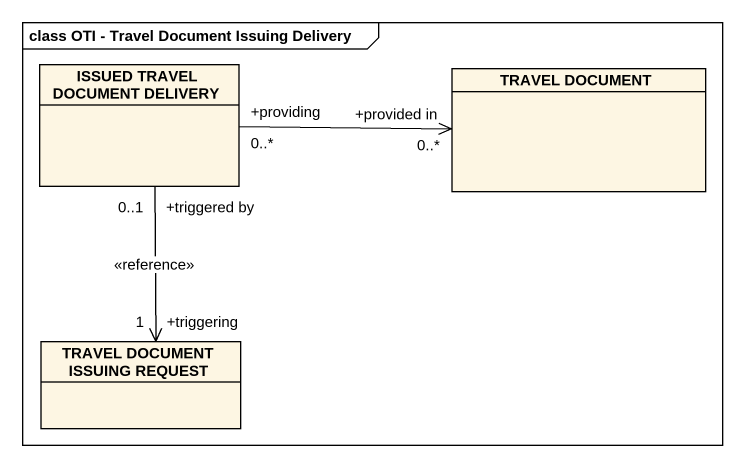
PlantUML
@startuml
mainframe class OTI - Travel Document Issuing Delivery
hide circle
hide empty members
class "ISSUED TRAVEL DOCUMENT DELIVERY" as ISSUED_TRAVEL_DOCUMENT
class "TRAVEL DOCUMENT" as TRAVEL_DOCUMENT
class "TRAVEL DOCUMENT ISSUING REQUEST" as TRAVEL_DOCUMENT_ISSUING
ISSUED_TRAVEL_DOCUMENT "+providing\n0..*" -right-> "+provided in\n0..*" TRAVEL_DOCUMENT
ISSUED_TRAVEL_DOCUMENT "+triggered by\n0..1" --> "+triggering\n1" TRAVEL_DOCUMENT_ISSUING : <<reference>>
@enduml
